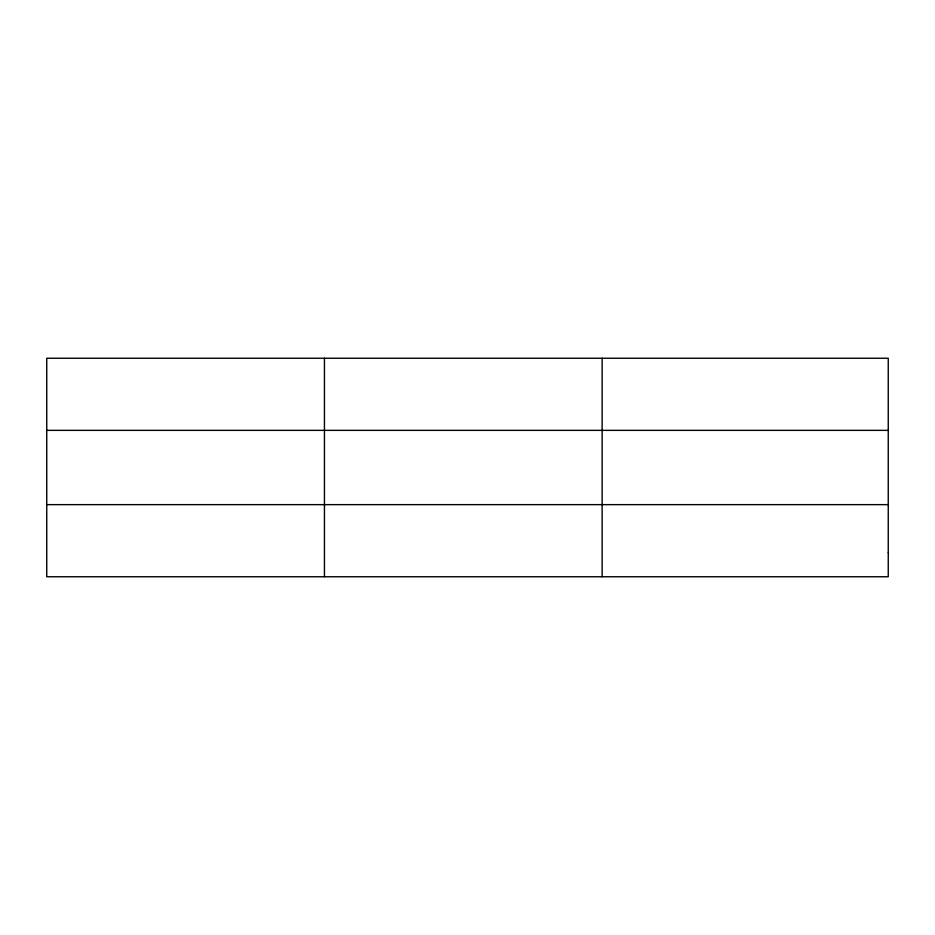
<?xml version="1.0" encoding="UTF-8"?>
<svg xmlns="http://www.w3.org/2000/svg" width="935" height="935" viewBox="0 0 935 935"><rect width="100%" height="100%" fill="white"/><g stroke="black" fill="none" stroke-linecap="round" stroke-linejoin="round"><path stroke-width="1.4" d="M324.445 358.245L324.445 576.755M602.14 358.245L602.14 576.755M46.75 430.357L888.25 430.357M46.75 504.643L888.25 504.643M888.25 552.725L888.25 576.755L46.75 576.755L46.75 358.245L888.25 358.245L888.25 552.725"/></g></svg>
